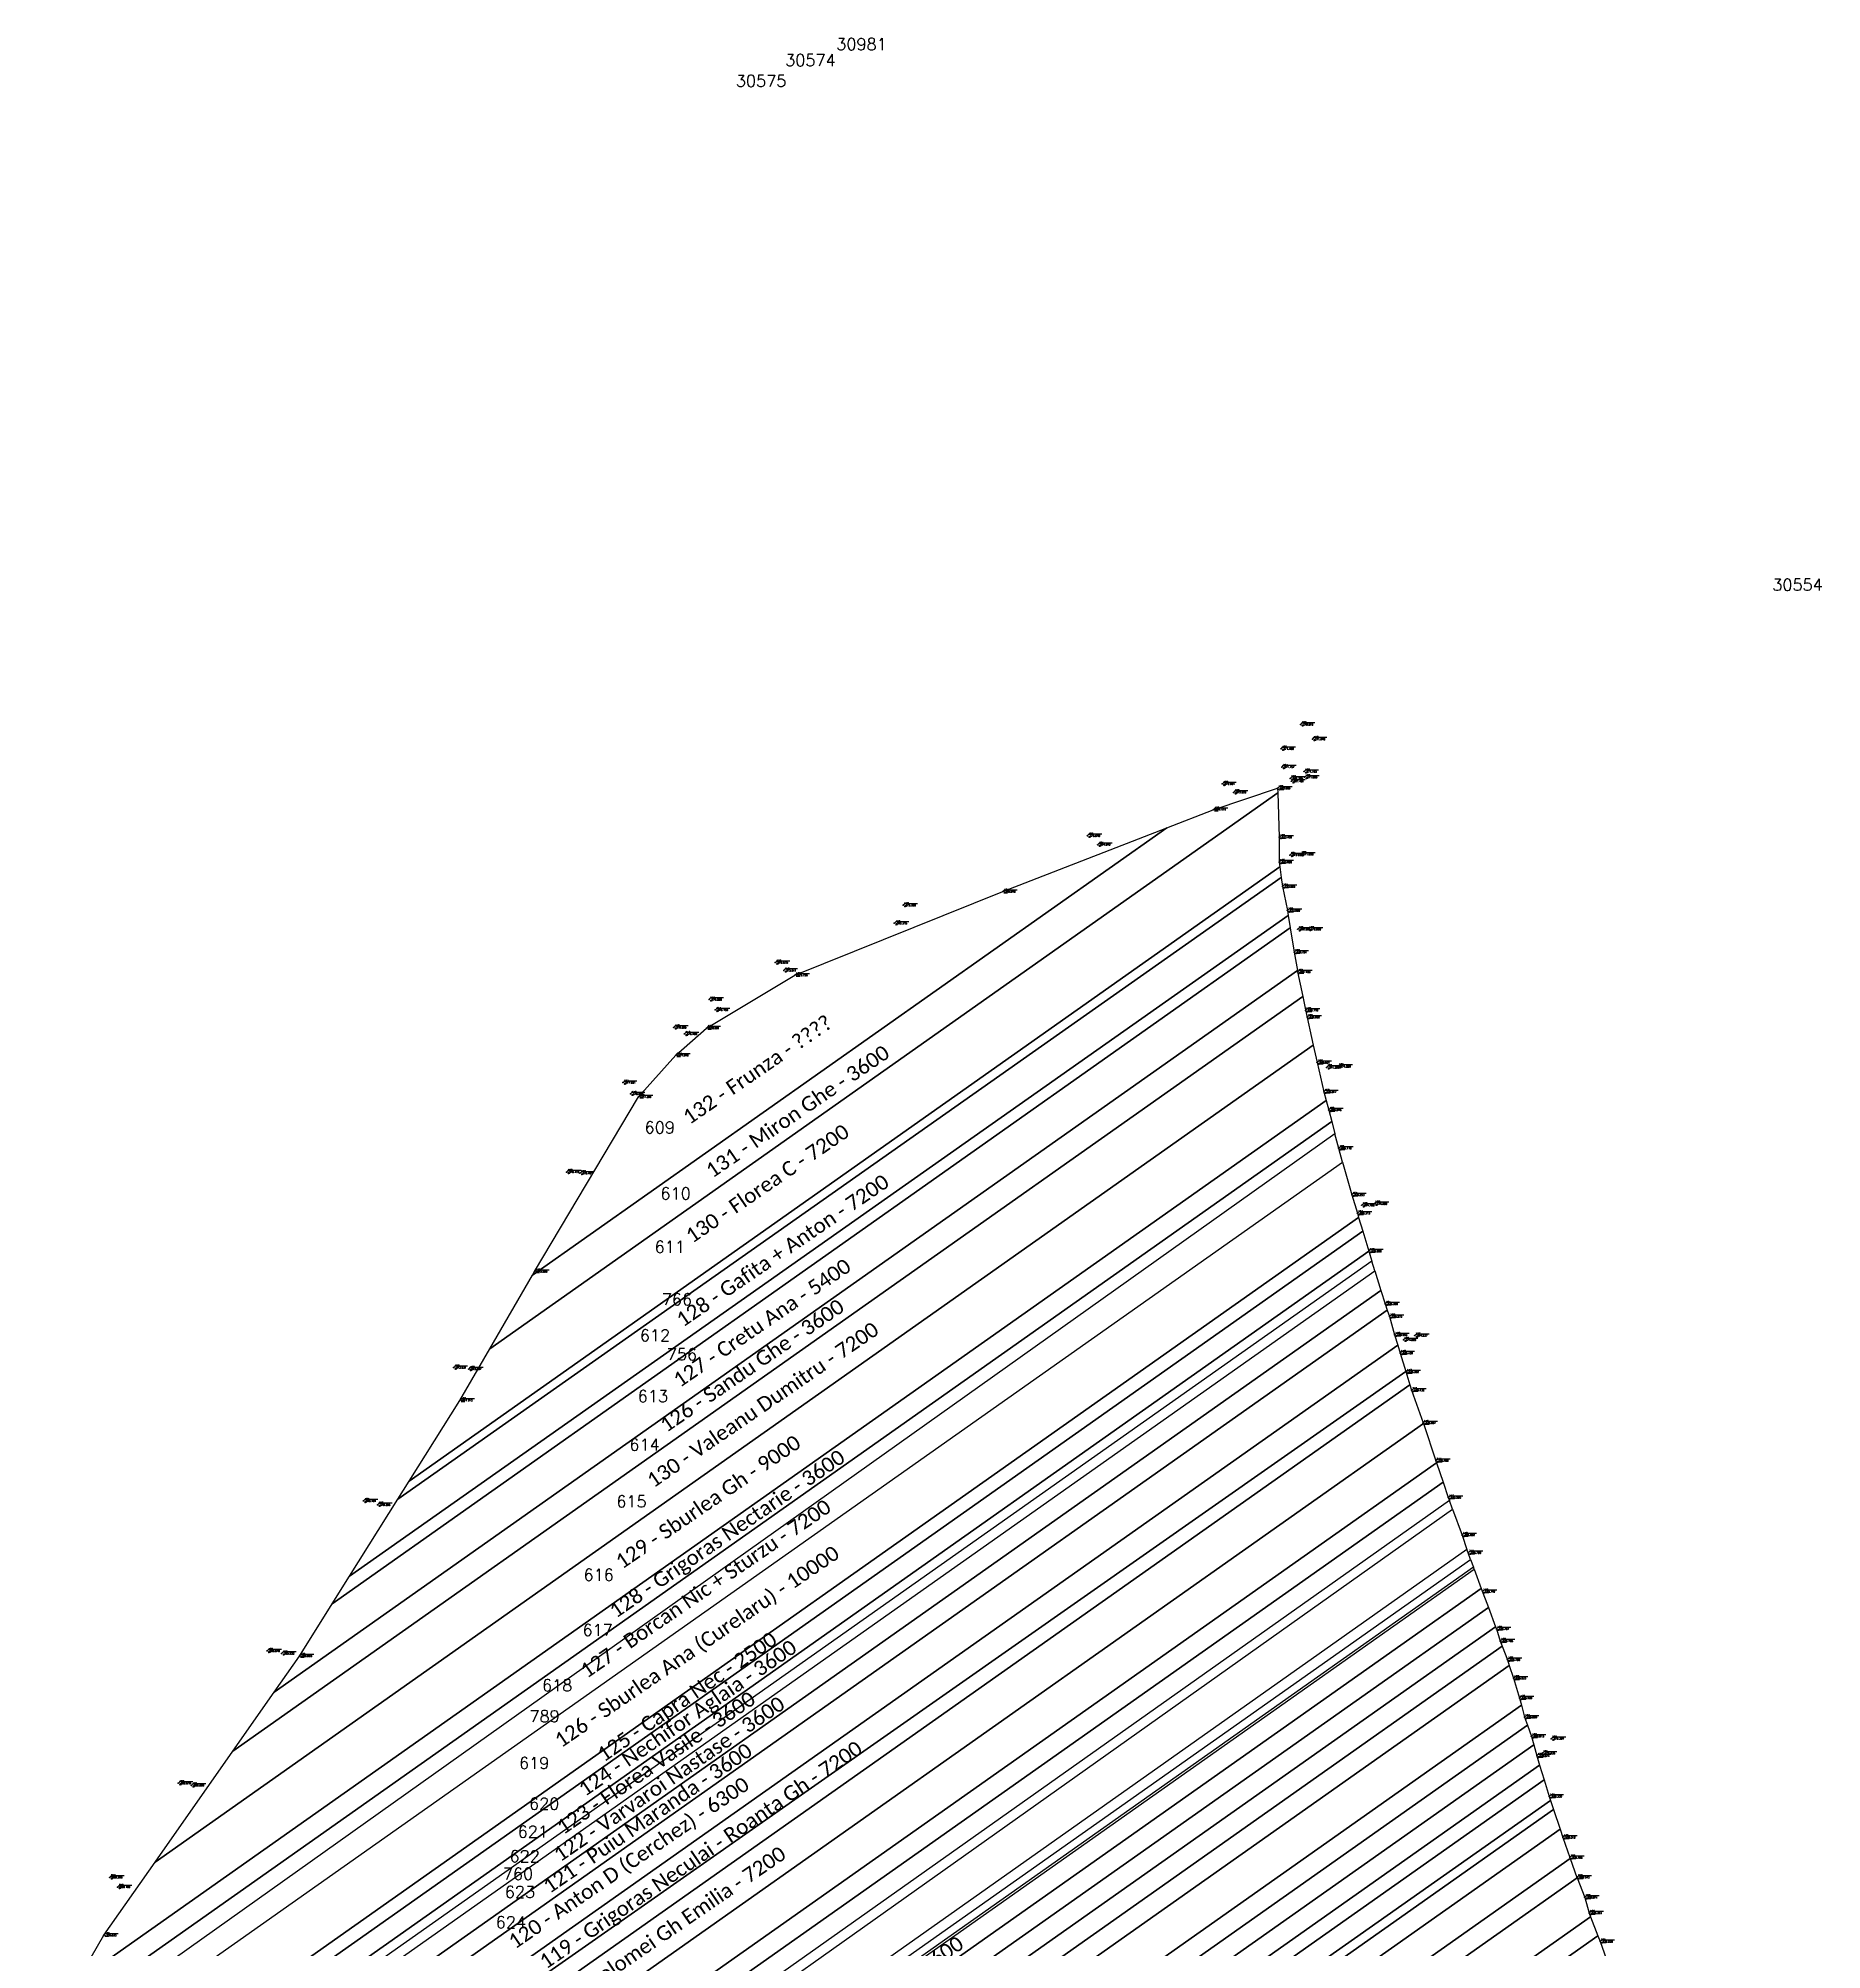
# Model space of a CAD drawing. Extents: x 611010 to 615314, y 642768 to 648579.
# Drawn here: x 613640 to 614246, y 647931 to 648579 of the extents above; entities that cross this region are included whole.
import ezdxf

# ---------------------------------------------------------------- set-up
doc = ezdxf.new("R2010")
doc.units = 0
doc.header["$LTSCALE"] = 0.5
doc.header["$MEASUREMENT"] = 0
doc.header["$PDMODE"] = 32
doc.header["$PDSIZE"] = 0.125
doc.layers.get('0').update_dxf_attribs({"color": 1, "linetype": 'CONTINUOUS'})
for name, color, linetype in [('0_pct_coduri', 20, 'CONTINUOUS'), ('0_pct_cote', 7, 'CONTINUOUS'), ('0_pct_denumiri', 7, 'CONTINUOUS'), ('0_pct_linii_marcaj', 7, 'CONTINUOUS'), ('0_pct_simboluri', 7, 'CONTINUOUS'), ('_PARCELA_NOU_feb2025', 50, 'CONTINUOUS'), ('_TEXTE', 255, 'CONTINUOUS'), ('LABEL-terenuri-active-2024', 210, 'CONTINUOUS')]:
    doc.layers.add(name, color=color, linetype=linetype)
doc.layers.add('_ID', color=176, linetype='CONTINUOUS', lineweight=30)
doc.layers.get('0').off()
doc.styles.add('ROMANS', font='ROMANS.SHX')
doc.styles.get("Standard").update_dxf_attribs({"font": 'romans.shx'})
doc.styles.add('texte', font='calibri.ttf')

# ---------------------------------------------------------------- blocks, each defined once
blk = doc.blocks.new('Punct')
blk.add_point((0, 0))
at = {"flags": 1}
for tag, p in [('DENPCT', (1.4, 0)), ('COTA', (1.4, -2.5)), ('COD', (1.4, -5))]:
    blk.add_attdef(tag, p, '', height=1.5, dxfattribs=at)

msp = doc.modelspace()

# ---------------------------------------------------------------- linework, layer by layer
at = {"layer": '0_pct_linii_marcaj'}
for points in [[(614068.65, 648346.55), (614069.18, 648347.08), (614073.44, 648347.08)], [(614072.69, 648341.57), (614073.22, 648342.11), (614077.51, 648342.11)], [(614062.04, 648338.3), (614062.57, 648338.83), (614066.86, 648338.83)], [(614062.28, 648332.08), (614062.82, 648332.62), (614067.11, 648332.62)], [(614065.14, 648328.24), (614065.68, 648328.77), (614069.97, 648328.77)], [(614069.85, 648330.56), (614070.38, 648331.1), (614074.67, 648331.1)], [(614070.01, 648328.64), (614070.54, 648329.17), (614074.83, 648329.17)], [(614042.03, 648326.35), (614042.57, 648326.89), (614046.68, 648326.89)], [(614045.92, 648323.5), (614046.45, 648324.03), (614050.71, 648324.03)], [(614060.84, 648324.89), (614061.37, 648325.42), (614065.66, 648325.42)], [(614065.51, 648327.25), (614066.05, 648327.79), (614070.16, 648327.79)], [(614039.02, 648317.61), (614039.55, 648318.14), (614043.87, 648318.14)], [(613996.28, 648308.75), (613996.81, 648309.29), (614001.1, 648309.29)], [(614061.39, 648308.27), (614061.92, 648308.8), (614066.18, 648308.8)], [(613999.79, 648305.73), (614000.33, 648306.26), (614004.62, 648306.26)], [(614065.04, 648302.22), (614065.57, 648302.75), (614069.86, 648302.75)], [(614068.67, 648302.49), (614069.2, 648303.02), (614073.49, 648303.02)], [(614061.38, 648299.82), (614061.91, 648300.35), (614066.2, 648300.35)], [(613967.54, 648289.81), (613968.07, 648290.34), (613972.33, 648290.34)], [(614062.5, 648291.52), (614063.03, 648292.05), (614067.32, 648292.05)], [(613933.7, 648285.2), (613934.23, 648285.74), (613938.49, 648285.74)], [(614064.18, 648283.37), (614064.71, 648283.91), (614069, 648283.91)], [(613930.72, 648279.05), (613931.26, 648279.59), (613935.55, 648279.59)], [(614067.67, 648277.02), (614068.2, 648277.55), (614072.49, 648277.55)], [(614071.29, 648277.05), (614071.83, 648277.58), (614076.12, 648277.58)], [(614066.46, 648269.24), (614066.99, 648269.78), (614071.31, 648269.78)], [(613890.31, 648265.7), (613890.85, 648266.23), (613895.14, 648266.23)], [(613893.16, 648263.04), (613893.7, 648263.58), (613897.81, 648263.58)], [(614067.65, 648262.53), (614068.18, 648263.06), (614072.47, 648263.06)], [(613896.99, 648261.45), (613897.52, 648261.98), (613901.81, 648261.98)], [(613867.83, 648253.19), (613868.37, 648253.73), (613872.66, 648253.73)], [(613869.93, 648249.64), (613870.46, 648250.17), (613874.75, 648250.17)], [(614070.31, 648249.49), (614070.85, 648250.03), (614075.14, 648250.03)], [(613855.82, 648243.72), (613856.36, 648244.25), (613860.65, 648244.25)], [(613867, 648243.48), (613867.53, 648244.01), (613871.64, 648244.01)], [(614070.86, 648247.18), (614071.39, 648247.71), (614075.68, 648247.71)], [(613859.45, 648241.51), (613859.99, 648242.05), (613864.28, 648242.05)], [(613856.56, 648234.25), (613857.09, 648234.78), (613861.38, 648234.78)], [(614074.25, 648231.77), (614074.78, 648232.31), (614079.1, 648232.31)], [(614077.49, 648230.13), (614078.03, 648230.67), (614082.29, 648230.67)], [(614081.37, 648230.47), (614081.9, 648231), (614086.16, 648231)], [(613838.59, 648224.96), (613839.13, 648225.5), (613843.24, 648225.5)], [(613841.15, 648221.15), (613841.69, 648221.68), (613845.98, 648221.68)], [(613843.92, 648220.16), (613844.45, 648220.69), (613848.71, 648220.69)], [(614076.53, 648221.83), (614077.06, 648222.36), (614081.35, 648222.36)], [(614078.19, 648215.66), (614078.72, 648216.19), (614083.01, 648216.19)], [(614081.6, 648202.65), (614082.13, 648203.18), (614086.42, 648203.18)], [(613819.46, 648194.62), (613819.99, 648195.16), (613824.28, 648195.16)], [(613824.01, 648194.23), (613824.54, 648194.77), (613828.65, 648194.77)], [(614086.02, 648186.87), (614086.55, 648187.41), (614090.84, 648187.41)], [(614087.92, 648180.62), (614088.45, 648181.16), (614092.74, 648181.16)], [(614089.4, 648183.33), (614089.93, 648183.86), (614094.22, 648183.86)], [(614093.73, 648183.86), (614094.26, 648184.39), (614098.55, 648184.39)], [(614091.82, 648167.78), (614092.35, 648168.31), (614096.64, 648168.31)], [(613808.62, 648160.87), (613809.15, 648161.4), (613813.44, 648161.4)], [(614097.32, 648149.87), (614097.85, 648150.41), (614102.14, 648150.41)], [(614098.81, 648145.58), (614099.34, 648146.11), (614103.63, 648146.11)], [(614100.56, 648139.37), (614101.09, 648139.9), (614105.38, 648139.9)], [(614102.46, 648133.17), (614102.99, 648133.7), (614107.25, 648133.7)], [(614103.56, 648137.67), (614104.1, 648138.2), (614108.39, 648138.2)], [(614107.41, 648139.1), (614107.94, 648139.63), (614112.23, 648139.63)], [(613781.12, 648128.25), (613781.65, 648128.78), (613785.76, 648128.78)], [(613786.26, 648127.77), (613786.79, 648128.3), (613791.08, 648128.3)], [(614104.48, 648126.76), (614105.01, 648127.29), (614109.3, 648127.29)], [(614106.34, 648120.59), (614106.88, 648121.12), (614111.17, 648121.12)], [(613783.25, 648117.12), (613783.78, 648117.65), (613788.07, 648117.65)], [(614110.24, 648109.47), (614110.77, 648110), (614115.06, 648110)], [(614114.56, 648096.63), (614115.09, 648097.16), (614119.35, 648097.16)], [(613750.47, 648082.98), (613751.01, 648083.52), (613755.33, 648083.52)], [(613755.31, 648081.69), (613755.84, 648082.23), (613760.13, 648082.23)], [(614118.79, 648084.14), (614119.32, 648084.68), (614123.61, 648084.68)], [(614123.47, 648071.4), (614124.01, 648071.94), (614128.3, 648071.94)], [(614125.62, 648065.41), (614126.16, 648065.94), (614130.45, 648065.94)], [(614130.41, 648052.24), (614130.94, 648052.78), (614135.23, 648052.78)], [(614135.13, 648039.56), (614135.66, 648040.09), (614139.95, 648040.09)], [(614136.45, 648035.44), (614136.98, 648035.97), (614141.27, 648035.97)], [(613717.78, 648032.07), (613718.31, 648032.6), (613722.57, 648032.6)], [(613722.73, 648031.22), (613723.26, 648031.75), (613727.55, 648031.75)], [(613728.76, 648030.35), (613729.29, 648030.89), (613733.58, 648030.89)], [(614138.84, 648029.08), (614139.38, 648029.62), (614143.67, 648029.62)], [(614140.92, 648022.79), (614141.45, 648023.32), (614145.74, 648023.32)], [(614142.97, 648016.08), (614143.5, 648016.61), (614147.79, 648016.61)], [(614144.64, 648009.6), (614145.17, 648010.13), (614149.43, 648010.13)], [(614147, 648003.07), (614147.53, 648003.61), (614151.82, 648003.61)], [(614148.84, 647996.45), (614149.37, 647996.99), (614153.69, 647996.99)], [(614150.75, 647997.37), (614151.29, 647997.9), (614155.58, 647997.9)], [(614153.76, 648002.27), (614154.29, 648002.8), (614158.58, 648002.8)], [(613687.64, 647987.16), (613688.17, 647987.69), (613692.46, 647987.69)], [(613692.1, 647986.44), (613692.63, 647986.97), (613696.92, 647986.97)], [(614153.06, 647982.68), (614153.59, 647983.22), (614157.88, 647983.22)], [(614157.69, 647968.78), (614158.22, 647969.31), (614162.51, 647969.31)], [(614160.04, 647961.96), (614160.57, 647962.49), (614164.86, 647962.49)], [(613664.36, 647955.22), (613664.89, 647955.75), (613669.18, 647955.75)], [(613667.04, 647951.93), (613667.58, 647952.47), (613671.84, 647952.47)], [(614162.47, 647955.22), (614163, 647955.76), (614167.29, 647955.76)], [(614165.11, 647948.41), (614165.64, 647948.95), (614169.96, 647948.95)], [(614166.6, 647943.11), (614167.14, 647943.65), (614171.43, 647943.65)], [(613662.35, 647935.59), (613662.88, 647936.12), (613667.17, 647936.12)], [(614170.3, 647933.46), (614170.83, 647933.99), (614175.12, 647933.99)]]:
    msp.add_lwpolyline(points, dxfattribs=at)
at = {"layer": '_PARCELA_NOU_feb2025'}
for points in [[(614061.3, 648299.74), (614061.52, 648298.09), (613765.98, 648089.66), (613783.17, 648117.04), (613793.34, 648134.58), (614060.81, 648323.21), (614061.31, 648308.19)], [(614060.76, 648324.81), (614060.81, 648323.21), (613793.34, 648134.58), (613807.81, 648159.53), (614023.12, 648311.37), (614038.94, 648317.53)], [(613967.46, 648289.73), (614023.12, 648311.37), (613807.81, 648159.53), (613808.54, 648160.79), (613843.84, 648220.08), (613856.48, 648234.17), (613866.92, 648243.4), (613896.91, 648261.37)], [(613762.12, 648083.52), (613765.98, 648089.66), (614061.52, 648298.09), (614062.01, 648294.47)], [(613762.12, 648083.52), (614062.01, 648294.47), (614062.42, 648291.44), (614064.1, 648283.29), (614064.35, 648281.61), (613745.7, 648057.37)], [(614066.38, 648269.16), (614067.47, 648263), (613720.09, 648018.02), (613728.68, 648030.27), (613739.82, 648048.02), (614065.05, 648277.38)], [(614064.35, 648281.61), (614065.05, 648277.38), (613739.82, 648048.02), (613745.7, 648057.37), (614064.35, 648281.61), (614064.35, 648281.61)], [(614067.57, 648262.45), (614069.29, 648254.15), (613706.06, 647997.99), (613720.09, 648018.02), (614067.47, 648263)], [(614072.86, 648237.64), (613679.68, 647960.35), (613706.06, 647997.99), (614069.29, 648254.15), (614070.23, 648249.6)], [(614076.45, 648221.75), (614077.26, 648218.77), (613653.27, 647919.76), (613662.27, 647935.51), (613679.68, 647960.35), (614072.86, 648237.64), (614074.17, 648231.69)], [(614078.11, 648215.58), (614079.13, 648211.69), (613645.25, 647905.7), (613653.27, 647919.76), (614077.26, 648218.77)], [(614080.22, 648207.53), (614080.22, 648207.53), (613640.04, 647894.63), (613640.04, 647894.63), (613640.01, 647896.54), (613645.25, 647905.7), (614079.13, 648211.69)], [(613640.04, 647894.63), (613640.13, 647889.04), (613641.04, 647886.37), (614082.82, 648197.93), (614081.52, 648202.57), (614080.22, 648207.53)], [(614087.84, 648180.55), (614088.27, 648179.12), (613647.26, 647868.1), (613641.04, 647886.37), (614082.82, 648197.93), (614085.94, 648186.8)], [(614089.69, 648174.45), (613648.81, 647863.53), (613647.26, 647868.1), (614088.27, 648179.12)], [(614091.73, 648167.72), (613651.06, 647856.94), (613648.81, 647863.53), (614089.69, 648174.45)], [(614091.74, 648167.7), (614092.78, 648164.31), (613652.16, 647853.69), (613651.06, 647856.94), (614091.73, 648167.72)], [(613652.16, 647853.69), (613653.3, 647850.35), (614093.79, 648161.01), (614092.78, 648164.31)], [(614095.86, 648154.29), (613655.54, 647843.76), (613653.3, 647850.35), (614093.79, 648161.01)], [(614097.24, 648149.79), (614098, 648147.62), (613657.79, 647837.17), (613655.54, 647843.76), (614095.86, 648154.29)], [(614100.48, 648139.29), (614101.55, 648135.8), (613661.72, 647825.62), (613657.79, 647837.17), (614098, 648147.62), (614098.73, 648145.5)], [(613664.12, 647818.57), (613661.72, 647825.62), (614101.55, 648135.8), (614102.38, 648133.09), (614104.35, 648126.83), (614104.35, 648126.83), (613664.12, 647818.57)], [(613666.4, 647812.54), (613664.12, 647818.57), (614104.35, 648126.83), (614105.71, 648122.36)], [(614110.16, 648109.39), (614110.24, 648109.16), (613671.29, 647799.6), (613666.4, 647812.54), (614105.71, 648122.36), (614106.27, 648120.51)], [(614114.48, 648096.55), (614114.7, 648095.89), (613676.19, 647786.64), (613671.29, 647799.6), (614110.24, 648109.16)], [(614116.94, 648089.26), (613678.64, 647780.16), (613676.19, 647786.64), (614114.7, 648095.89)], [(613681.23, 647773.3), (613678.64, 647780.16), (614116.94, 648089.26), (614118.71, 648084.06), (614119.09, 648083.03), (613681.23, 647773.3)], [(613681.23, 647773.3), (613682.51, 647769.68), (614120.17, 648080.1), (614119.09, 648083.03)], [(614123.39, 648071.32), (614125.03, 648066.48), (614125.03, 648066.48), (613686.99, 647757.03), (613682.51, 647769.68), (614120.17, 648080.1)], [(613686.99, 647757.03), (613688.08, 647753.95), (614126.29, 648062.99), (614125.42, 648065.33), (614125.03, 648066.48)], [(614127.24, 648060.45), (613688.98, 647751.41), (613688.08, 647753.95), (614126.29, 648062.99)], [(613688.98, 647751.41), (613689.24, 647750.66), (614127.5, 648059.74), (614127.24, 648060.45)], [(614129.93, 648053.24), (613691.57, 647744.09), (613689.24, 647750.66), (614127.5, 648059.74)], [(614132.35, 648046.73), (613693.89, 647737.52), (613691.57, 647744.09), (614129.93, 648053.24)], [(613696.18, 647731.06), (613693.89, 647737.52), (614132.35, 648046.73), (614134.77, 648040.23), (613696.22, 647730.95)], [(614136.37, 648035.36), (614137.03, 648033.61), (613698.48, 647724.33), (613696.22, 647730.95), (614134.77, 648040.23), (614135.05, 648039.48)], [(614138.76, 648029.01), (614139.4, 648027.08), (613700.74, 647717.72), (613698.48, 647724.33), (614137.03, 648033.61)], [(614142.89, 648016), (614143.52, 648013.56), (613705.26, 647704.49), (613700.74, 647717.72), (614139.4, 648027.08), (614140.84, 648022.71)], [(613705.33, 647704.29), (613705.26, 647704.49), (614143.52, 648013.56), (614144.56, 648009.52), (614145.55, 648006.78), (613707.45, 647697.82)], [(614146.92, 648002.99), (614147.72, 648000.1), (613709.64, 647691.14), (613707.45, 647697.82), (614145.55, 648006.78)], [(614148.76, 647996.37), (614149.71, 647993.28), (613711.82, 647684.47), (613709.64, 647691.14), (614147.72, 648000.1)], [(614151.26, 647988.21), (613713.47, 647679.46), (613711.82, 647684.47), (614149.71, 647993.28)], [(614152.98, 647982.6), (614153.46, 647981.18), (613715.56, 647673.06), (613713.47, 647679.46), (614151.26, 647988.21)], [(614153.46, 647981.18), (614154.47, 647978.13), (613716.75, 647669.44), (613715.56, 647673.06)], [(614156.69, 647971.47), (613718.94, 647662.76), (613716.75, 647669.44), (614154.47, 647978.13)], [(613720.89, 647656.79), (613718.94, 647662.76), (614156.69, 647971.47), (614157.61, 647968.7), (614159.96, 647961.88), (614160.08, 647961.53), (613722.15, 647652.69)], [(614162.39, 647955.14), (614162.45, 647954.99), (613724.23, 647645.94), (613722.15, 647652.69), (614160.08, 647961.53)], [(614166.53, 647943.03), (614167.01, 647941.78), (613728.39, 647632.45), (613724.23, 647645.94), (614162.45, 647954.99), (614165.03, 647948.33)], [(614169.48, 647935.32), (613730.46, 647625.71), (613728.39, 647632.45), (614167.01, 647941.78)], [(614172.31, 647927.59), (614173.99, 647922.11), (613734.6, 647612.24), (613730.46, 647625.71), (614169.48, 647935.32), (614170.22, 647933.38)]]:
    msp.add_lwpolyline(points, close=True, dxfattribs=at)

# ---------------------------------------------------------------- block references
at = {"layer": '0_pct_simboluri', "xscale": 3, "yscale": 3}
for p in [(614068.57, 648346.47), (614072.61, 648341.5), (614061.96, 648338.22), (614062.2, 648332), (614065.06, 648328.16), (614069.77, 648330.48), (614069.93, 648328.56), (614041.95, 648326.27), (614045.84, 648323.42), (614060.76, 648324.81), (614065.43, 648327.17), (614038.94, 648317.53), (613996.2, 648308.68), (613999.71, 648305.65), (614061.31, 648308.19), (614064.96, 648302.14), (614068.59, 648302.41), (614061.3, 648299.74), (613967.46, 648289.73), (614062.42, 648291.44), (613933.62, 648285.12), (614064.1, 648283.29), (613930.64, 648278.98), (614067.59, 648276.94), (614071.21, 648276.97), (613890.23, 648265.62), (613893.08, 648262.96), (614066.38, 648269.16), (613896.91, 648261.37), (614067.57, 648262.45), (613867.76, 648253.11), (613855.74, 648243.64), (613869.85, 648249.56), (614070.23, 648249.42), (614070.78, 648247.1), (613859.37, 648241.44), (613866.92, 648243.4), (613856.48, 648234.17), (614074.17, 648231.69), (613838.51, 648224.88), (614077.42, 648230.06), (614081.29, 648230.39), (613841.07, 648221.07), (613843.84, 648220.08), (614076.45, 648221.75), (614078.11, 648215.58), (614081.52, 648202.57), (613819.38, 648194.54), (613823.93, 648194.15), (614085.94, 648186.8), (614087.84, 648180.55), (614089.32, 648183.25), (614093.65, 648183.78), (614091.74, 648167.7), (613808.54, 648160.79), (614097.24, 648149.79), (614098.73, 648145.5), (614100.48, 648139.29), (614103.48, 648137.59), (614107.33, 648139.02), (613781.04, 648128.17), (613786.18, 648127.69), (614102.38, 648133.09), (614104.4, 648126.68), (614106.27, 648120.51), (613783.17, 648117.04), (614110.16, 648109.39), (614114.48, 648096.55), (613750.39, 648082.9), (613755.23, 648081.61), (614118.71, 648084.06), (614123.39, 648071.32), (614125.54, 648065.33), (614130.33, 648052.16), (614135.05, 648039.48), (613717.7, 648031.99), (613722.65, 648031.14), (613728.68, 648030.27), (614136.37, 648035.36), (614138.76, 648029.01), (614140.84, 648022.71), (614142.89, 648016), (614144.56, 648009.52), (614146.92, 648002.99), (614150.67, 647997.29), (614153.68, 648002.19), (614148.76, 647996.37), (613687.56, 647987.08), (613692.02, 647986.36), (614152.98, 647982.6), (614157.61, 647968.7), (614159.96, 647961.88), (613664.28, 647955.14), (613666.96, 647951.85), (614162.39, 647955.14), (614165.03, 647948.33), (614166.53, 647943.03), (613662.27, 647935.51), (614170.22, 647933.38)]:
    msp.add_blockref('Punct', p, dxfattribs=at)

# ---------------------------------------------------------------- texts
at = {"layer": '0_pct_coduri', "style": 'ROMANS'}
for s, p in [('dr', (614068.95, 648345.86)), ('dr', (614073, 648340.89)), ('dr', (614062.34, 648337.61)), ('dr', (614062.59, 648331.4)), ('dr', (614065.45, 648327.55)), ('dr', (614070.15, 648329.88)), ('dr', (614070.31, 648327.95)), ('dr', (614042.34, 648325.67)), ('dr', (614046.22, 648322.81)), ('clim', (614061.14, 648324.21)), ('dr', (614065.82, 648326.57)), ('lim', (614039.33, 648316.93)), ('dr', (613996.58, 648308.07)), ('dr', (614000.1, 648305.05)), ('clim', (614061.69, 648307.59)), ('dr', (614065.34, 648301.54)), ('dr', (614068.97, 648301.81)), ('clim', (614061.68, 648299.14)), ('lim', (613967.84, 648289.13)), ('clim', (614062.8, 648290.84)), ('dr', (613934, 648284.52)), ('clim', (614064.48, 648282.69)), ('dr', (613931.03, 648278.37)), ('dr', (614067.97, 648276.34)), ('dr', (614071.6, 648276.37)), ('dr', (613890.62, 648265.02)), ('dr', (613893.47, 648262.36)), ('clim', (614066.76, 648268.56)), ('lim', (613897.29, 648260.77)), ('clim', (614067.95, 648261.85)), ('dr', (613868.14, 648252.51)), ('dr', (613856.13, 648243.03)), ('dr', (613870.24, 648248.95)), ('clim', (614070.62, 648248.81)), ('clim', (614071.17, 648246.5)), ('dr', (613859.76, 648240.83)), ('lim', (613867.3, 648242.8)), ('lim', (613856.86, 648233.57)), ('clim', (614074.56, 648231.09)), ('dr', (613838.9, 648224.28)), ('dr', (614077.8, 648229.45)), ('dr', (614081.67, 648229.79)), ('dr', (613841.46, 648220.47)), ('lim', (613844.22, 648219.48)), ('clim', (614076.84, 648221.15)), ('clim', (614078.5, 648214.98)), ('clim', (614081.9, 648201.97)), ('dr', (613819.76, 648193.94)), ('dr', (613824.31, 648193.55)), ('clim', (614086.32, 648186.19)), ('clim', (614088.23, 648179.94)), ('dr', (614089.7, 648182.65)), ('dr', (614094.03, 648183.17)), ('clim', (614092.12, 648167.1)), ('lim', (613808.92, 648160.19)), ('clim', (614097.63, 648149.19)), ('clim', (614099.12, 648144.9)), ('clim', (614100.86, 648138.69)), ('dr', (614103.87, 648136.99)), ('dr', (614107.71, 648138.42)), ('dr', (613781.42, 648127.56)), ('dr', (613786.56, 648127.08)), ('clim', (614102.76, 648132.49)), ('clim', (614104.78, 648126.08)), ('clim', (614106.65, 648119.91)), ('lim', (613783.56, 648116.44)), ('clim', (614110.54, 648108.79)), ('clim', (614114.86, 648095.95)), ('dr', (613750.78, 648082.3)), ('dr', (613755.61, 648081.01)), ('clim', (614119.09, 648083.46)), ('clim', (614123.78, 648070.72)), ('clim', (614125.93, 648064.72)), ('clim', (614130.71, 648051.56)), ('clim', (614135.43, 648038.88)), ('dr', (613718.08, 648031.39)), ('dr', (613723.03, 648030.54)), ('lim', (613729.06, 648029.67)), ('clim', (614136.75, 648034.75)), ('clim', (614139.15, 648028.4)), ('clim', (614141.22, 648022.11)), ('clim', (614143.27, 648015.4)), ('clim', (614144.94, 648008.92)), ('clim', (614147.3, 648002.39)), ('dr', (614151.06, 647996.69)), ('dr', (614154.06, 648001.59)), ('clim', (614149.15, 647995.77)), ('dr', (613687.94, 647986.48)), ('dr', (613692.4, 647985.76)), ('clim', (614153.37, 647982)), ('clim', (614157.99, 647968.1)), ('clim', (614160.34, 647961.28)), ('dr', (613664.66, 647954.54)), ('dr', (613667.35, 647951.25)), ('clim', (614162.77, 647954.54)), ('clim', (614165.41, 647947.73)), ('clim', (614166.91, 647942.43)), ('lim', (613662.65, 647934.91)), ('clim', (614170.61, 647932.78))]:
    msp.add_text(s, height=0.625, dxfattribs=at).set_placement(p)
at = {"layer": '0_pct_cote', "style": 'ROMANS'}
for s, p in [('370.819', (614069.39, 648346.15)), ('371.040', (614073.44, 648341.18)), ('371.400', (614062.78, 648337.9)), ('371.757', (614063.03, 648331.69)), ('371.305', (614065.89, 648327.84)), ('371.165', (614070.59, 648330.17)), ('371.003', (614070.75, 648328.24)), ('372.991', (614042.78, 648325.96)), ('372.829', (614046.66, 648323.1)), ('372.928', (614061.58, 648324.5)), ('371.481', (614066.26, 648326.86)), ('374.414', (614039.77, 648317.22)), ('375.010', (613997.02, 648308.36)), ('373.409', (614062.13, 648307.88)), ('374.942', (614000.54, 648305.34)), ('372.033', (614065.78, 648301.83)), ('371.858', (614069.41, 648302.1)), ('373.690', (614062.12, 648299.43)), ('375.949', (613968.28, 648289.41)), ('373.835', (614063.24, 648291.13)), ('375.389', (613934.44, 648284.81)), ('373.982', (614064.92, 648282.98)), ('375.315', (613931.47, 648278.66)), ('372.926', (614068.41, 648276.63)), ('372.892', (614072.04, 648276.65)), ('374.194', (614067.2, 648268.85)), ('375.675', (613891.06, 648265.3)), ('375.641', (613893.91, 648262.65)), ('375.756', (613897.73, 648261.06)), ('374.423', (614068.39, 648262.14)), ('376.288', (613868.58, 648252.8)), ('376.555', (613856.57, 648243.32)), ('376.601', (613867.74, 648243.09)), ('376.150', (613870.68, 648249.24)), ('374.716', (614071.06, 648249.1)), ('374.662', (614071.61, 648246.79)), ('376.468', (613860.2, 648241.12)), ('377.040', (613857.3, 648233.86)), ('375.034', (614075, 648231.38)), ('374.289', (614082.11, 648230.08)), ('377.021', (613839.34, 648224.57)), ('374.309', (614078.24, 648229.74)), ('376.950', (613841.9, 648220.76)), ('377.309', (613844.66, 648219.77)), ('375.017', (614077.28, 648221.44)), ('375.015', (614078.94, 648215.27)), ('375.118', (614082.34, 648202.26)), ('376.472', (613820.2, 648194.23)), ('376.421', (613824.75, 648193.84)), ('375.253', (614086.76, 648186.48)), ('375.313', (614088.67, 648180.23)), ('374.708', (614090.14, 648182.93)), ('374.680', (614094.47, 648183.46)), ('375.250', (614092.56, 648167.38)), ('375.906', (613809.36, 648160.48)), ('375.300', (614098.07, 648149.48)), ('375.275', (614099.56, 648145.19)), ('375.553', (614101.3, 648138.98)), ('375.439', (614103.2, 648132.77)), ('374.885', (614104.31, 648137.28)), ('374.937', (614108.15, 648138.71)), ('373.631', (613781.86, 648127.85)), ('373.807', (613787, 648127.37)), ('375.392', (614105.22, 648126.37)), ('375.432', (614107.09, 648120.2)), ('374.212', (613784, 648116.73)), ('375.587', (614110.98, 648109.08)), ('375.459', (614115.3, 648096.24)), ('370.194', (613751.22, 648082.59)), ('370.255', (613756.05, 648081.3)), ('375.590', (614119.53, 648083.75)), ('375.682', (614124.22, 648071.01)), ('375.726', (614126.37, 648065.01)), ('375.742', (614131.15, 648051.85)), ('375.787', (614135.87, 648039.17)), ('365.879', (613718.52, 648031.68)), ('365.932', (613723.47, 648030.83)), ('368.023', (613729.5, 648029.96)), ('375.703', (614137.19, 648035.04)), ('375.758', (614139.59, 648028.69)), ('375.633', (614141.66, 648022.4)), ('375.936', (614143.71, 648015.69)), ('375.999', (614145.38, 648009.21)), ('376.013', (614147.74, 648002.68)), ('375.436', (614151.5, 647996.98)), ('375.397', (614154.5, 648001.88)), ('376.074', (614149.59, 647996.06)), ('359.610', (613688.38, 647986.77)), ('359.860', (613692.84, 647986.05)), ('376.330', (614153.81, 647982.29)), ('376.312', (614158.43, 647968.39)), ('376.186', (614160.78, 647961.57)), ('356.266', (613665.1, 647954.83)), ('356.189', (613667.79, 647951.54)), ('376.242', (614163.21, 647954.83)), ('376.074', (614165.85, 647948.02)), ('376.353', (614167.35, 647942.72)), ('355.835', (613663.09, 647935.2)), ('376.258', (614171.05, 647933.06))]:
    msp.add_text(s, height=0.625, dxfattribs=at).set_placement(p)
at = {"layer": '0_pct_denumiri', "style": 'ROMANS'}
for s, p in [('426', (614068.95, 648346.79)), ('427', (614073, 648341.82)), ('425', (614062.34, 648338.54)), ('424', (614062.59, 648332.32)), ('168', (614065.36, 648328.48)), ('429', (614065.82, 648327.49)), ('428', (614070.15, 648330.81)), ('169', (614070.22, 648328.88)), ('422', (614042.34, 648326.59)), ('423', (614046.22, 648323.74)), ('167', (614061.05, 648325.13)), ('430', (614039.33, 648317.85)), ('420', (613996.58, 648309)), ('166', (614061.6, 648308.51)), ('421', (614000.1, 648305.97)), ('171', (614065.25, 648302.46)), ('170', (614068.88, 648302.73)), ('165', (614061.6, 648300.06)), ('431', (613967.84, 648290.05)), ('164', (614062.71, 648291.76)), ('419', (613934, 648285.44)), ('163', (614064.39, 648283.61)), ('418', (613931.03, 648279.3)), ('172', (614067.88, 648277.26)), ('173', (614071.51, 648277.29)), ('162', (614066.67, 648269.48)), ('416', (613890.62, 648265.94)), ('417', (613893.47, 648263.28)), ('161', (614067.86, 648262.77)), ('432', (613897.29, 648261.69)), ('415', (613868.14, 648253.44)), ('414', (613870.24, 648249.88)), ('160', (614070.53, 648249.74)), ('412', (613856.13, 648243.96)), ('433', (613867.3, 648243.72)), ('159', (614071.08, 648247.42)), ('413', (613859.76, 648241.76)), ('434', (613856.86, 648234.49)), ('158', (614074.47, 648232.01)), ('175', (614077.71, 648230.38)), ('174', (614081.58, 648230.71)), ('411', (613838.9, 648225.2)), ('410', (613841.46, 648221.39)), ('435', (613844.22, 648220.4)), ('157', (614076.75, 648222.07)), ('156', (614078.41, 648215.9)), ('155', (614081.81, 648202.89)), ('408', (613819.76, 648194.86)), ('409', (613824.31, 648194.47)), ('154', (614086.23, 648187.12)), ('153', (614088.14, 648180.87)), ('176', (614089.62, 648183.57)), ('177', (614093.94, 648184.1)), ('152', (614092.03, 648168.02)), ('436', (613808.92, 648161.11)), ('151', (614097.54, 648150.11)), ('150', (614099.03, 648145.82)), ('149', (614100.77, 648139.61)), ('178', (614107.62, 648139.34)), ('148', (614102.67, 648133.41)), ('179', (614103.78, 648137.91)), ('406', (613781.42, 648128.49)), ('407', (613786.56, 648128.01)), ('147', (614104.69, 648127)), ('146', (614106.56, 648120.83)), ('437', (613783.56, 648117.36)), ('145', (614110.45, 648109.71)), ('144', (614114.77, 648096.87)), ('404', (613750.78, 648083.22)), ('405', (613755.61, 648081.94)), ('143', (614119, 648084.38)), ('142', (614123.69, 648071.65)), ('141', (614125.84, 648065.65)), ('140', (614130.62, 648052.48)), ('139', (614135.34, 648039.8)), ('138', (614136.66, 648035.68)), ('402', (613718.08, 648032.31)), ('403', (613723.03, 648031.46)), ('438', (613729.06, 648030.59)), ('137', (614139.06, 648029.33)), ('136', (614141.14, 648023.03)), ('135', (614143.19, 648016.32)), ('134', (614144.85, 648009.84)), ('133', (614147.21, 648003.31)), ('132', (614149.06, 647996.69)), ('181', (614150.97, 647997.61)), ('180', (614153.98, 648002.51)), ('400', (613687.94, 647987.4)), ('401', (613692.4, 647986.68)), ('131', (614153.28, 647982.92)), ('130', (614157.9, 647969.02)), ('129', (614160.25, 647962.2)), ('399', (613664.66, 647955.46)), ('398', (613667.35, 647952.17)), ('128', (614162.68, 647955.46)), ('127', (614165.33, 647948.65)), ('126', (614166.82, 647943.35)), ('439', (613662.65, 647935.83)), ('125', (614170.52, 647933.7))]:
    msp.add_text(s, height=0.625, dxfattribs=at).set_placement(p)
at = {"layer": '_ID', "color": 40, "true_color": 0xf8d731}
for s, p in [('609', (613845.86, 648207.68)), ('610', (613851.25, 648185.26)), ('611', (613849.27, 648167.17)), ('766', (613851.71, 648149.31)), ('612', (613844.26, 648137.09)), ('756', (613853.39, 648130.65)), ('613', (613843.54, 648116.48)), ('614', (613840.7, 648100)), ('615', (613836.27, 648080.75)), ('616', (613825.14, 648055.83)), ('617', (613824.78, 648037.1)), ('618', (613811.04, 648018.34)), ('789', (613806.77, 648007.83)), ('619', (613803.23, 647991.96)), ('620', (613806.64, 647978.14)), ('621', (613802.78, 647968.64)), ('760', (613797.74, 647954.35)), ('622', (613800.01, 647960.31)), ('623', (613798.41, 647948.21)), ('624', (613795.33, 647937.9))]:
    msp.add_text(s, height=4, dxfattribs=at).set_placement(p)
at = {"layer": '_TEXTE', "style": 'texte'}
for s, p in [('132 - Frunza - ????', (613861.08, 648210.47)), ('131 - Miron Ghe - 3600', (613868.88, 648192.31)), ('130 - Florea C - 7200', (613862.05, 648170.19)), ('128 - Gafita + Anton - 7200', (613858.87, 648141.71)), ('127 - Cretu Ana - 5400', (613857.84, 648121.24)), ('126 - Sandu Ghe - 3600', (613853.31, 648106)), ('130 - Valeanu Dumitru - 7200', (613848.89, 648087.17)), ('129 - Sburlea Gh - 9000', (613838.23, 648059.6)), ('128 - Grigoras Nectarie - 3600', (613836.14, 648042.94)), ('127 - Borcan Nic + Sturzu - 7200', (613826.25, 648022.52)), ('126 - Sburlea Ana (Curelaru) - 10000', (613817.55, 647998.94)), ('125 - Capra Nec - 2500', (613832.02, 647994.1)), ('124 - Nechifor Aglaia - 3600', (613825.63, 647982.42)), ('123 - Florea Vasile - 3600', (613818.26, 647969.45)), ('122 - Varvaroi Nastase - 3600', (613817.2, 647960.21)), ('119 - Grigoras Neculai - Roanta Gh - 7200', (613812.41, 647923.83)), ('121 - Puiu Maranda - 3600', (613813.61, 647949.47)), ('120 - Anton D (Cerchez) - 6300', (613801.85, 647930.62)), ('118 - Vartolomei Gh Emilia - 7200', (613806.46, 647901.73)), ('112 - Varvaroi Elisabeta - 3600', (613875.1, 647876.94))]:
    msp.add_text(s, height=5, rotation=34.40476, dxfattribs=at).set_placement(p)
at = {"layer": 'LABEL-terenuri-active-2024'}
for s, p in [('30981', (613910.93, 648575.38)), ('30574', (613893.59, 648569.95)), ('30575', (613876.85, 648562.9)), ('30554', (614228.71, 648391.9))]:
    msp.add_text(s, height=4, dxfattribs=at).set_placement(p)

doc.saveas('drawing.dxf')
